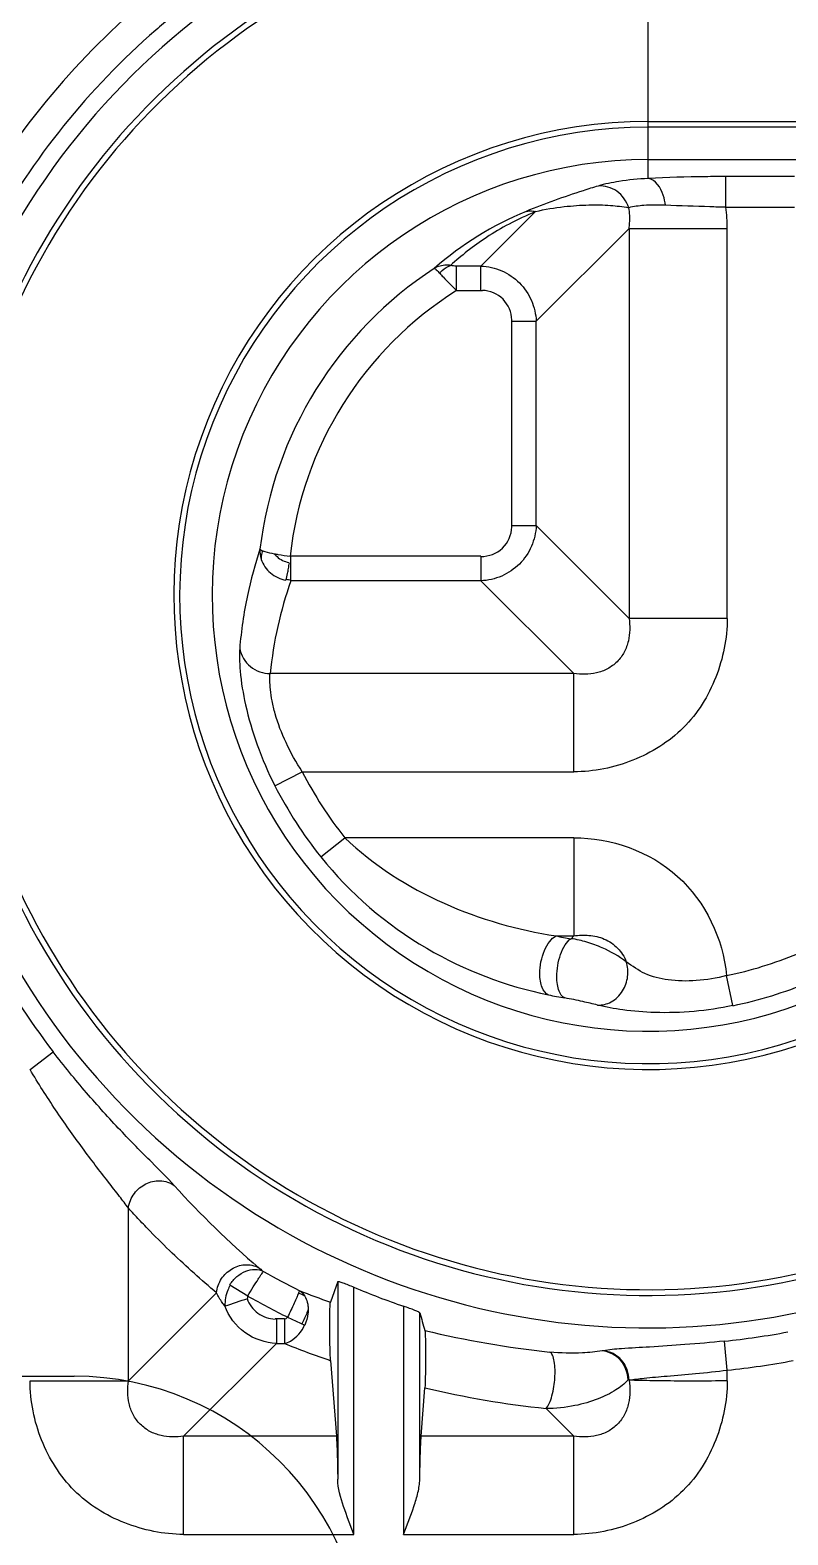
# Model space of a CAD drawing. Header units: millimetres. Extents: x 2432 to 4206, y 1282 to 1824.
# Drawn here: x 3788.92 to 3812.37, y 1556.97 to 1603.57 of the extents above; entities that cross this region are included whole.
import ezdxf

# ---------------------------------------------------------------- set-up
doc = ezdxf.new("R2010")
doc.units = ezdxf.units.MM
doc.linetypes.add('HIDDEN', pattern=[0.2, 0.1, -0.1])
doc.layers.add('21', color=7, linetype='Continuous')

msp = doc.modelspace()

# ---------------------------------------------------------------- linework, layer by layer
at = {"color": 6}
msp.add_line((3768.285, 1561.886), (3790.285, 1561.886), dxfattribs=at)
msp.add_arc((3790.285, 1552.886), 9, 0, 90, dxfattribs=at)
at = {"layer": '21', "color": 7, "linetype": 'Continuous'}
for p, q in [((3808.053, 1598.978), (3808.053, 1609.342)), ((3808.053, 1600.746), (3852.273, 1600.746)), ((3852.273, 1600.568), (3808.053, 1600.568)), ((3808.053, 1599.562), (3852.273, 1599.562)), ((3812.583, 1599.037), (3810.456, 1599.037)), ((3810.457, 1598.085), (3810.456, 1599.037)), ((3810.457, 1598.085), (3812.583, 1598.085)), ((3802.874, 1596.266), (3804.563, 1597.954)), ((3807.458, 1597.429), (3804.585, 1594.556)), ((3807.458, 1597.429), (3807.458, 1585.356)), ((3807.458, 1597.429), (3810.498, 1597.429)), ((3810.498, 1585.356), (3810.498, 1597.429)), ((3802.121, 1595.506), (3802.121, 1596.266)), ((3802.874, 1596.266), (3802.121, 1596.266)), ((3802.874, 1595.506), (3802.874, 1596.266)), ((3802.121, 1595.506), (3802.919, 1595.506)), ((3803.824, 1594.6), (3803.824, 1588.185)), ((3803.824, 1594.556), (3804.585, 1594.556)), ((3804.585, 1588.229), (3804.585, 1594.556)), ((3803.824, 1588.229), (3804.585, 1588.229)), ((3804.585, 1588.229), (3807.458, 1585.356)), ((3802.876, 1587.28), (3796.98, 1587.28)), ((3796.994, 1586.52), (3796.994, 1587.28)), ((3802.874, 1587.28), (3802.874, 1586.519)), ((3802.874, 1586.519), (3796.994, 1586.52)), ((3805.747, 1583.646), (3802.874, 1586.519)), ((3810.498, 1585.356), (3807.458, 1585.356)), ((3805.747, 1583.646), (3796.353, 1583.646)), ((3805.747, 1580.605), (3805.747, 1583.646)), ((3796.498, 1580.173), (3797.346, 1580.605)), ((3797.346, 1580.605), (3805.747, 1580.605)), ((3797.92, 1577.968), (3798.664, 1578.562)), ((3805.747, 1578.562), (3798.664, 1578.562)), ((3805.747, 1578.562), (3805.747, 1575.522)), ((3805.199, 1575.522), (3805.747, 1575.522)), ((3805.662, 1575.436), (3805.747, 1575.522)), ((3810.668, 1573.362), (3810.476, 1574.294)), ((3788.924, 1571.383), (3789.639, 1571.932)), ((3791.965, 1561.739), (3791.965, 1567.09)), ((3791.965, 1561.739), (3794.693, 1564.468)), ((3795.103, 1564.719), (3795.656, 1564.374)), ((3798.444, 1564.821), (3798.218, 1564.178)), ((3798.444, 1564.821), (3798.444, 1558.693)), ((3798.943, 1556.988), (3798.943, 1564.644)), ((3800.48, 1564.054), (3800.48, 1556.988)), ((3796.791, 1563.662), (3796.509, 1563.662)), ((3796.548, 1563.662), (3796.548, 1562.902)), ((3796.792, 1563.662), (3796.792, 1562.902)), ((3796.89, 1563.714), (3797.426, 1563.468)), ((3800.982, 1558.693), (3800.982, 1563.847)), ((3796.548, 1562.902), (3793.675, 1560.029)), ((3796.548, 1562.902), (3796.792, 1562.902)), ((3806.656, 1562.676), (3806.626, 1562.671)), ((3810.498, 1562.076), (3810.407, 1562.973)), ((3798.222, 1562.368), (3798.4, 1560.029)), ((3788.924, 1561.739), (3791.965, 1561.739)), ((3807.458, 1561.759), (3807.426, 1561.771)), ((3810.498, 1561.739), (3810.498, 1562.076)), ((3801.026, 1560.029), (3801.14, 1561.524)), ((3805.747, 1560.029), (3804.889, 1560.886)), ((3793.675, 1556.988), (3793.675, 1560.029)), ((3798.4, 1560.029), (3793.675, 1560.029)), ((3805.747, 1560.029), (3801.026, 1560.029)), ((3805.747, 1556.988), (3805.747, 1560.029)), ((3793.675, 1556.988), (3798.943, 1556.988)), ((3800.48, 1556.988), (3805.747, 1556.988))]:
    msp.add_line(p, q, dxfattribs=at)
for centre, radius, start, end in [((3835.188, 1549.886), 102.057, 14.96291, 151.82661), ((3835.188, 1549.886), 101.558, 14.96291, 151.63947), ((3835.188, 1549.886), 100.92, 15.05965, 151.44394), ((3835.188, 1549.886), 100.421, 15.05965, 151.60566), ((3841.218, 1549.886), 86.816, 91.13101, 151.13064), ((3841.218, 1549.886), 85.811, 91.12889, 269.34896), ((3841.218, 1549.886), 84.503, 92.75328, 175.97781), ((3841.218, 1549.886), 83.513, 92.75328, 175.96569), ((3808.053, 1586.066), 22.684, 90, 295), ((3808.053, 1586.066), 21.679, 90, 295), ((3808.053, 1586.066), 21.5, 90, 295), ((3808.053, 1586.066), 24.115, 131.0428, 151.3972), ((3808.053, 1586.066), 23.213, 131.0433, 151.397), ((3812.233, 1581.275), 29.571, 129.8153, 131.0566), ((3808.053, 1586.066), 14.68, 90, 295), ((3808.053, 1586.066), 14.501, 90, 295), ((3808.053, 1586.066), 13.496, 89.9994, 294.9996), ((3805.348, 1597.431), 5.151, 359.9778, 7.2976), ((3808.128, 1588.577), 10.142, 112.3303, 131.3177), ((3808.053, 1586.066), 12.101, 123.1721, 173.1948), ((3808.053, 1586.066), 11.149, 122.1442, 173.7447), ((3808.674, 1583.319), 13.311, 161.6914, 168.0877), ((3808.593, 1582.421), 12.302, 160.5364, 174.2845), ((3808.719, 1583.309), 13.357, 168.086, 175.2), ((3808.053, 1586.066), 12.019, 207.0234, 218.633), ((3808.053, 1586.066), 12.971, 207.023, 218.6329), ((3808.031, 1589.548), 14.31, 258.5848, 260.4686), ((3808.053, 1586.066), 23.213, 208.2645, 217.509), ((3808.053, 1586.066), 12.019, 281.6321, 292.6148), ((3808.053, 1586.066), 12.971, 281.6319, 292.6137), ((3808.079, 1588.857), 15.478, 258.4075, 260.2893), ((3814.22, 1586.586), 28.059, 222.0495, 229.5083), ((3808.053, 1586.066), 24.083, 240.3738, 243.3558), ((3808.083, 1591.897), 29.423, 248.4014, 250.4091), ((3808.053, 1586.066), 23.279, 246.9627, 251.0159), ((3751.161, 1697.133), 140.092, 288.21729, 288.51882), ((3808.053, 1586.066), 24.985, 240.2703, 243.4616), ((4057.711, 1637.789), 267.165, 196.06734, 196.18829), ((3808.057, 1591.766), 29.29, 256.3375, 264.0201), ((3808.053, 1586.066), 23.213, 275.8212, 280.7275), ((3807.989, 1590.727), 29.994, 248.0801, 250.9966), ((3808.053, 1586.066), 24.115, 275.8212, 280.7276), ((3808.067, 1590.916), 30.197, 256.7384, 263.9597)]:
    msp.add_arc(centre, radius, start, end, dxfattribs=at)
at = {"layer": '21', "color": 8, "linetype": 'HIDDEN'}
msp.add_arc((3841.218, 1549.886), 87.821, 218.45894, 155.70987, dxfattribs=at)
at = {"layer": '21', "color": 7, "linetype": 'Continuous'}
for points, knots in [([(3808.053, 1598.978), (3807.75, 1598.963), (3807.228, 1598.911), (3806.713, 1598.808), (3806.502, 1598.745)], [0, 0, 0, 0, 0.57981, 1, 1, 1, 1]), ([(3810.456, 1599.037), (3810.244, 1599.037), (3809.443, 1599.032), (3808.641, 1599.01), (3808.053, 1598.978)], [0, 0, 0, 0, 0.264634, 1, 1, 1, 1]), ([(3808.584, 1598.147), (3808.572, 1598.253), (3808.512, 1598.572), (3808.283, 1598.952), (3808.053, 1598.978)], [0, 0, 0, 0, 0.314254, 1, 1, 1, 1]), ([(3806.502, 1598.745), (3806.346, 1598.698), (3805.594, 1598.464), (3804.852, 1598.196), (3804.274, 1597.959)], [0, 0, 0, 0, 0.207419, 1, 1, 1, 1]), ([(3807.449, 1598.074), (3807.417, 1598.173), (3807.316, 1598.365), (3807.028, 1598.666), (3806.701, 1598.762), (3806.502, 1598.745)], [0, 0, 0, 0, 0.254033, 0.51613, 1, 1, 1, 1]), ([(3804.274, 1597.959), (3804.344, 1597.976), (3804.444, 1597.979), (3804.539, 1597.961), (3804.563, 1597.954)], [0, 0, 0, 0, 0.743307, 1, 1, 1, 1]), ([(3804.563, 1597.954), (3804.854, 1598.028), (3805.406, 1598.114), (3806.182, 1598.168), (3806.852, 1598.159), (3807.261, 1598.106), (3807.449, 1598.074)], [0, 0, 0, 0, 0.310109, 0.574544, 0.80314, 1, 1, 1, 1]), ([(3808.584, 1598.147), (3808.466, 1598.153), (3808.243, 1598.156), (3807.863, 1598.145), (3807.602, 1598.112), (3807.449, 1598.074)], [0, 0, 0, 0, 0.311352, 0.586289, 1, 1, 1, 1]), ([(3807.458, 1597.429), (3807.466, 1597.484), (3807.489, 1597.698), (3807.48, 1597.917), (3807.449, 1598.074)], [0, 0, 0, 0, 0.258214, 1, 1, 1, 1]), ([(3810.457, 1598.085), (3810.292, 1598.09), (3809.667, 1598.112), (3809.043, 1598.131), (3808.584, 1598.147)], [0, 0, 0, 0, 0.264332, 1, 1, 1, 1]), ([(3804.563, 1597.954), (3804.285, 1597.835), (3803.766, 1597.593), (3803.062, 1597.178), (3802.462, 1596.742), (3802.102, 1596.438), (3801.935, 1596.285)], [0, 0, 0, 0, 0.289516, 0.548452, 0.782768, 1, 1, 1, 1]), ([(3801.935, 1596.285), (3801.891, 1596.291), (3801.719, 1596.303), (3801.541, 1596.259), (3801.432, 1596.195)], [0, 0, 0, 0, 0.260572, 1, 1, 1, 1]), ([(3801.432, 1596.195), (3801.441, 1596.194), (3801.464, 1596.181), (3801.521, 1596.132), (3801.566, 1596.081), (3801.6, 1596.043)], [0, 0, 0, 0, 0.121209, 0.327759, 1, 1, 1, 1]), ([(3801.6, 1596.043), (3801.623, 1596.072), (3801.718, 1596.174), (3801.838, 1596.255), (3801.935, 1596.285)], [0, 0, 0, 0, 0.271388, 1, 1, 1, 1]), ([(3802.121, 1596.266), (3802.088, 1596.266), (3802.026, 1596.268), (3801.963, 1596.275), (3801.935, 1596.285)], [0, 0, 0, 0, 0.526833, 1, 1, 1, 1]), ([(3802.874, 1596.266), (3803.094, 1596.257), (3803.534, 1596.156), (3804.095, 1595.776), (3804.474, 1595.216), (3804.575, 1594.775), (3804.585, 1594.556)], [0, 0, 0, 0, 0.249494, 0.500013, 0.750522, 1, 1, 1, 1]), ([(3801.6, 1596.043), (3801.634, 1596.004), (3801.801, 1595.819), (3801.977, 1595.642), (3802.121, 1595.506)], [0, 0, 0, 0, 0.205753, 1, 1, 1, 1]), ([(3803.832, 1594.6), (3803.821, 1594.832), (3803.63, 1595.311), (3803.151, 1595.503), (3802.919, 1595.513)], [0, 0, 0, 0, 0.500015, 1, 1, 1, 1]), ([(3804.585, 1588.229), (3804.575, 1588.01), (3804.474, 1587.569), (3804.095, 1587.009), (3803.534, 1586.63), (3803.094, 1586.528), (3802.874, 1586.519)], [0, 0, 0, 0, 0.249494, 0.500013, 0.750522, 1, 1, 1, 1]), ([(3802.876, 1587.271), (3803.114, 1587.271), (3803.617, 1587.452), (3803.821, 1587.946), (3803.832, 1588.184)], [0, 0, 0, 0, 0.500477, 1, 1, 1, 1]), ([(3796.037, 1587.5), (3796.042, 1587.489), (3796.072, 1587.469), (3796.101, 1587.456), (3796.121, 1587.448)], [0, 0, 0, 0, 0.364874, 1, 1, 1, 1]), ([(3796.121, 1587.448), (3796.112, 1587.426), (3796.082, 1587.341), (3796.07, 1587.249), (3796.075, 1587.183)], [0, 0, 0, 0, 0.26887, 1, 1, 1, 1]), ([(3796.121, 1587.448), (3796.143, 1587.44), (3796.26, 1587.401), (3796.382, 1587.375), (3796.48, 1587.356)], [0, 0, 0, 0, 0.188603, 1, 1, 1, 1]), ([(3796.48, 1587.356), (3796.518, 1587.349), (3796.681, 1587.319), (3796.844, 1587.296), (3796.97, 1587.281)], [0, 0, 0, 0, 0.233394, 1, 1, 1, 1]), ([(3796.48, 1587.356), (3796.505, 1587.324), (3796.627, 1587.195), (3796.796, 1587.114), (3796.929, 1587.084)], [0, 0, 0, 0, 0.230923, 1, 1, 1, 1]), ([(3796.075, 1587.183), (3796.127, 1587.022), (3796.337, 1586.72), (3796.668, 1586.568), (3796.842, 1586.536)], [0, 0, 0, 0, 0.489033, 1, 1, 1, 1]), ([(3796.842, 1586.536), (3796.865, 1586.604), (3796.883, 1586.699), (3796.907, 1586.821), (3796.92, 1586.903), (3796.932, 1586.99), (3796.948, 1587.049), (3796.949, 1587.08)], [0, 0, 0, 0, 0.387291, 0.524228, 0.67338, 0.832822, 1, 1, 1, 1]), ([(3810.498, 1585.356), (3810.498, 1584.737), (3810.304, 1583.798), (3809.748, 1582.682), (3809.163, 1581.943), (3808.422, 1581.361), (3807.31, 1580.795), (3806.368, 1580.605), (3805.747, 1580.605)], [0, 0, 0, 0, 0.249205, 0.374579, 0.49971, 0.62513, 0.750417, 1, 1, 1, 1]), ([(3807.458, 1585.356), (3807.491, 1585.125), (3807.489, 1584.759), (3807.324, 1584.303), (3807.101, 1584.001), (3806.799, 1583.778), (3806.343, 1583.614), (3805.978, 1583.613), (3805.747, 1583.646)], [0, 0, 0, 0, 0.243663, 0.370981, 0.500265, 0.629966, 0.756742, 1, 1, 1, 1]), ([(3795.409, 1584.426), (3795.401, 1584.327), (3795.398, 1584.092), (3795.433, 1583.506), (3795.583, 1582.599), (3795.933, 1581.403), (3796.288, 1580.584), (3796.498, 1580.173)], [0, 0, 0, 0, 0.067588, 0.158547, 0.397551, 0.687699, 1, 1, 1, 1]), ([(3795.409, 1584.426), (3795.443, 1584.211), (3795.69, 1583.798), (3796.137, 1583.648), (3796.353, 1583.646)], [0, 0, 0, 0, 0.502333, 1, 1, 1, 1]), ([(3797.346, 1580.605), (3797.158, 1580.894), (3796.833, 1581.474), (3796.543, 1582.224), (3796.41, 1582.782), (3796.359, 1583.129), (3796.338, 1583.411), (3796.343, 1583.577), (3796.353, 1583.646)], [0, 0, 0, 0, 0.318268, 0.61197, 0.738914, 0.847741, 0.935444, 1, 1, 1, 1]), ([(3798.664, 1578.562), (3799.547, 1577.71), (3801.646, 1576.375), (3804.01, 1575.706), (3805.199, 1575.522)], [0, 0, 0, 0, 0.504919, 1, 1, 1, 1]), ([(3805.747, 1578.562), (3806.891, 1578.562), (3809.291, 1577.737), (3810.369, 1575.431), (3810.476, 1574.294)], [0, 0, 0, 0, 0.500397, 1, 1, 1, 1]), ([(3797.92, 1577.968), (3798.822, 1576.84), (3800.993, 1574.976), (3803.651, 1573.966), (3804.969, 1573.695)], [0, 0, 0, 0, 0.517676, 1, 1, 1, 1]), ([(3804.696, 1574.355), (3804.696, 1574.598), (3804.769, 1574.956), (3804.98, 1575.341), (3805.123, 1575.482), (3805.199, 1575.522)], [0, 0, 0, 0, 0.556554, 0.804392, 1, 1, 1, 1]), ([(3805.224, 1574.257), (3805.224, 1574.49), (3805.282, 1574.837), (3805.458, 1575.23), (3805.588, 1575.39), (3805.662, 1575.436)], [0, 0, 0, 0, 0.539742, 0.797879, 1, 1, 1, 1]), ([(3807.374, 1574.72), (3807.144, 1574.893), (3806.744, 1575.121), (3806.158, 1575.337), (3805.828, 1575.414), (3805.662, 1575.436)], [0, 0, 0, 0, 0.460419, 0.730243, 1, 1, 1, 1]), ([(3805.747, 1575.522), (3805.902, 1575.545), (3806.224, 1575.559), (3806.707, 1575.452), (3807.131, 1575.168), (3807.313, 1574.875), (3807.374, 1574.72)], [0, 0, 0, 0, 0.240414, 0.488794, 0.744603, 1, 1, 1, 1]), ([(3806.485, 1573.382), (3806.628, 1573.371), (3806.946, 1573.449), (3807.286, 1573.795), (3807.447, 1574.254), (3807.421, 1574.575), (3807.374, 1574.72)], [0, 0, 0, 0, 0.232662, 0.497857, 0.752158, 1, 1, 1, 1]), ([(3810.476, 1574.294), (3810.169, 1574.211), (3809.565, 1574.111), (3808.707, 1574.125), (3807.95, 1574.308), (3807.555, 1574.583), (3807.373, 1574.72)], [0, 0, 0, 0, 0.29368, 0.561545, 0.789828, 1, 1, 1, 1]), ([(3804.969, 1573.695), (3804.875, 1573.733), (3804.766, 1573.891), (3804.707, 1574.129), (3804.696, 1574.277), (3804.696, 1574.355)], [0, 0, 0, 0, 0.407856, 0.683672, 1, 1, 1, 1]), ([(3805.468, 1573.601), (3805.383, 1573.634), (3805.286, 1573.794), (3805.234, 1574.025), (3805.224, 1574.177), (3805.224, 1574.257)], [0, 0, 0, 0, 0.37969, 0.667746, 1, 1, 1, 1]), ([(3806.485, 1573.382), (3806.334, 1573.419), (3805.996, 1573.497), (3805.657, 1573.569), (3805.468, 1573.601)], [0, 0, 0, 0, 0.449098, 1, 1, 1, 1]), ([(3810.668, 1573.362), (3809.878, 1573.2), (3808.731, 1573.092), (3807.331, 1573.209), (3806.742, 1573.317), (3806.485, 1573.382)], [0, 0, 0, 0, 0.574374, 0.810942, 1, 1, 1, 1]), ([(3793.384, 1567.794), (3793.159, 1568.04), (3792.595, 1568.6), (3791.671, 1569.54), (3790.643, 1570.672), (3789.969, 1571.5), (3789.639, 1571.932)], [0, 0, 0, 0, 0.179033, 0.426883, 0.708061, 1, 1, 1, 1]), ([(3791.965, 1567.09), (3791.878, 1567.214), (3791.671, 1567.484), (3791.188, 1568.098), (3790.514, 1568.981), (3789.697, 1570.137), (3789.174, 1570.958), (3788.924, 1571.383)], [0, 0, 0, 0, 0.086152, 0.193677, 0.445324, 0.719232, 1, 1, 1, 1]), ([(3791.964, 1567.09), (3791.983, 1567.254), (3792.114, 1567.565), (3792.428, 1567.824), (3792.717, 1567.928), (3793.022, 1567.962), (3793.26, 1567.885), (3793.384, 1567.794)], [0, 0, 0, 0, 0.264515, 0.511508, 0.628772, 0.752803, 1, 1, 1, 1]), ([(3794.693, 1564.468), (3794.223, 1564.864), (3793.528, 1565.489), (3792.747, 1566.261), (3792.3, 1566.729), (3792.074, 1566.967), (3791.965, 1567.09)], [0, 0, 0, 0, 0.487191, 0.740094, 0.869187, 1, 1, 1, 1]), ([(3794.693, 1564.468), (3794.707, 1564.623), (3794.814, 1564.917), (3795.14, 1565.232), (3795.565, 1565.377), (3795.869, 1565.317), (3796, 1565.247)], [0, 0, 0, 0, 0.264884, 0.50573, 0.748753, 1, 1, 1, 1]), ([(3795.103, 1564.719), (3795.164, 1564.812), (3795.308, 1564.979), (3795.58, 1565.15), (3795.875, 1565.213), (3796.066, 1565.171), (3796.147, 1565.131)], [0, 0, 0, 0, 0.274576, 0.535929, 0.776889, 1, 1, 1, 1]), ([(3795.656, 1564.374), (3795.714, 1564.467), (3795.823, 1564.64), (3795.952, 1564.846), (3796.039, 1564.982), (3796.087, 1565.054), (3796.122, 1565.101), (3796.139, 1565.126), (3796.147, 1565.131)], [0, 0, 0, 0, 0.364625, 0.680027, 0.804703, 0.901463, 0.967255, 1, 1, 1, 1]), ([(3796, 1565.248), (3796.011, 1565.239), (3796.059, 1565.199), (3796.108, 1565.16), (3796.147, 1565.131)], [0, 0, 0, 0, 0.223782, 1, 1, 1, 1]), ([(3794.949, 1564.062), (3794.922, 1564.095), (3794.826, 1564.223), (3794.743, 1564.362), (3794.693, 1564.468)], [0, 0, 0, 0, 0.270933, 1, 1, 1, 1]), ([(3795.12, 1564.708), (3795.089, 1564.659), (3794.987, 1564.46), (3794.944, 1564.229), (3794.956, 1564.063)], [0, 0, 0, 0, 0.25791, 1, 1, 1, 1]), ([(3797.23, 1564.457), (3797.211, 1564.414), (3797.171, 1564.31), (3797.059, 1564.061), (3796.961, 1563.858), (3796.89, 1563.714)], [0, 0, 0, 0, 0.171798, 0.408741, 1, 1, 1, 1]), ([(3797.253, 1564.54), (3797.254, 1564.531), (3797.245, 1564.502), (3797.236, 1564.475), (3797.23, 1564.457)], [0, 0, 0, 0, 0.336648, 1, 1, 1, 1]), ([(3797.253, 1564.54), (3797.268, 1564.531), (3797.333, 1564.483), (3797.388, 1564.421), (3797.423, 1564.369)], [0, 0, 0, 0, 0.223651, 1, 1, 1, 1]), ([(3798.444, 1564.821), (3798.445, 1564.825), (3798.466, 1564.823), (3798.493, 1564.817), (3798.544, 1564.801), (3798.634, 1564.769), (3798.77, 1564.716), (3798.883, 1564.669), (3798.943, 1564.644)], [0, 0, 0, 0, 0.024458, 0.085407, 0.181933, 0.309528, 0.63217, 1, 1, 1, 1]), ([(3796.548, 1562.902), (3796.205, 1562.915), (3795.509, 1563.15), (3795.067, 1563.738), (3794.949, 1564.062)], [0, 0, 0, 0, 0.499462, 1, 1, 1, 1]), ([(3795.641, 1564.291), (3795.701, 1564.113), (3795.936, 1563.784), (3796.32, 1563.662), (3796.508, 1563.655)], [0, 0, 0, 0, 0.498148, 1, 1, 1, 1]), ([(3795.663, 1564.37), (3795.653, 1564.354), (3795.648, 1564.327), (3795.654, 1564.302), (3795.656, 1564.296)], [0, 0, 0, 0, 0.729354, 1, 1, 1, 1]), ([(3797.423, 1564.369), (3797.46, 1564.311), (3797.498, 1564.208), (3797.525, 1564.065), (3797.532, 1563.988), (3797.53, 1563.949)], [0, 0, 0, 0, 0.473755, 0.731913, 1, 1, 1, 1]), ([(3798.222, 1562.368), (3798.213, 1562.483), (3798.203, 1562.791), (3798.194, 1563.217), (3798.195, 1563.625), (3798.197, 1563.898), (3798.208, 1564.074), (3798.21, 1564.156), (3798.218, 1564.178)], [0, 0, 0, 0, 0.191025, 0.510132, 0.705477, 0.867574, 0.962016, 1, 1, 1, 1]), ([(3800.982, 1563.847), (3800.981, 1563.852), (3800.963, 1563.863), (3800.934, 1563.88), (3800.885, 1563.902), (3800.795, 1563.94), (3800.658, 1563.991), (3800.542, 1564.032), (3800.48, 1564.054)], [0, 0, 0, 0, 0.032132, 0.098505, 0.196809, 0.323035, 0.639024, 1, 1, 1, 1]), ([(3796.791, 1563.662), (3796.811, 1563.662), (3796.85, 1563.668), (3796.881, 1563.697), (3796.889, 1563.714)], [0, 0, 0, 0, 0.50228, 1, 1, 1, 1]), ([(3797.53, 1563.95), (3797.517, 1563.917), (3797.458, 1563.768), (3797.392, 1563.622), (3797.337, 1563.509)], [0, 0, 0, 0, 0.21797, 1, 1, 1, 1]), ([(3797.53, 1563.949), (3797.53, 1563.909), (3797.519, 1563.745), (3797.473, 1563.584), (3797.426, 1563.468)], [0, 0, 0, 0, 0.242429, 1, 1, 1, 1]), ([(3796.792, 1562.9), (3796.858, 1562.917), (3797.126, 1563.028), (3797.331, 1563.27), (3797.416, 1563.473)], [0, 0, 0, 0, 0.235962, 1, 1, 1, 1]), ([(3801.139, 1563.305), (3801.146, 1563.281), (3801.148, 1563.197), (3801.157, 1563.026), (3801.16, 1562.772), (3801.162, 1562.38), (3801.156, 1561.958), (3801.149, 1561.642), (3801.14, 1561.524)], [0, 0, 0, 0, 0.042414, 0.139581, 0.288844, 0.469033, 0.800193, 1, 1, 1, 1]), ([(3804.889, 1560.886), (3804.932, 1560.929), (3805.005, 1561.061), (3805.081, 1561.291), (3805.136, 1561.558), (3805.175, 1561.913), (3805.171, 1562.249), (3805.11, 1562.518), (3805.044, 1562.62), (3805.006, 1562.636)], [0, 0, 0, 0, 0.099015, 0.23902, 0.395559, 0.542676, 0.822143, 0.932593, 1, 1, 1, 1]), ([(3806.626, 1562.671), (3806.425, 1562.636), (3805.885, 1562.589), (3805.341, 1562.601), (3805.006, 1562.636)], [0, 0, 0, 0, 0.376193, 1, 1, 1, 1]), ([(3807.426, 1561.771), (3807.422, 1561.989), (3807.26, 1562.432), (3806.836, 1562.652), (3806.626, 1562.671)], [0, 0, 0, 0, 0.50869, 1, 1, 1, 1]), ([(3810.407, 1562.973), (3810.001, 1562.931), (3809.231, 1562.863), (3808.169, 1562.794), (3807.324, 1562.745), (3806.844, 1562.708), (3806.656, 1562.676)], [0, 0, 0, 0, 0.325165, 0.616406, 0.848293, 1, 1, 1, 1]), ([(3807.458, 1561.759), (3807.458, 1561.981), (3807.33, 1562.328), (3806.978, 1562.603), (3806.763, 1562.667), (3806.656, 1562.676)], [0, 0, 0, 0, 0.504557, 0.754937, 1, 1, 1, 1]), ([(3793.675, 1556.988), (3793.056, 1556.988), (3792.116, 1557.182), (3791.001, 1557.738), (3790.261, 1558.323), (3789.679, 1559.064), (3789.113, 1560.176), (3788.924, 1561.119), (3788.924, 1561.739)], [0, 0, 0, 0, 0.249205, 0.37458, 0.499711, 0.62513, 0.750417, 1, 1, 1, 1]), ([(3793.675, 1560.029), (3793.444, 1559.996), (3793.077, 1559.997), (3792.622, 1560.162), (3792.32, 1560.385), (3792.097, 1560.688), (3791.933, 1561.143), (3791.931, 1561.508), (3791.965, 1561.739)], [0, 0, 0, 0, 0.243663, 0.370981, 0.500265, 0.629964, 0.756741, 1, 1, 1, 1]), ([(3807.426, 1561.771), (3807.316, 1561.65), (3807.023, 1561.423), (3806.466, 1561.151), (3805.74, 1560.942), (3805.189, 1560.883), (3804.889, 1560.886)], [0, 0, 0, 0, 0.177828, 0.400284, 0.673167, 1, 1, 1, 1]), ([(3807.458, 1561.759), (3807.493, 1561.526), (3807.496, 1561.156), (3807.336, 1560.694), (3807.114, 1560.385), (3806.809, 1560.16), (3806.349, 1559.996), (3805.98, 1559.995), (3805.747, 1560.029)], [0, 0, 0, 0, 0.243878, 0.371107, 0.500384, 0.630284, 0.75688, 1, 1, 1, 1]), ([(3810.498, 1561.739), (3810.498, 1561.12), (3810.304, 1560.18), (3809.748, 1559.065), (3809.163, 1558.325), (3808.422, 1557.743), (3807.31, 1557.177), (3806.368, 1556.988), (3805.747, 1556.988)], [0, 0, 0, 0, 0.249205, 0.374579, 0.49971, 0.62513, 0.750417, 1, 1, 1, 1]), ([(3807.457, 1561.76), (3807.61, 1561.794), (3808.003, 1561.836), (3808.691, 1561.897), (3809.552, 1561.963), (3810.172, 1562.036), (3810.498, 1562.076)], [0, 0, 0, 0, 0.153392, 0.386785, 0.677912, 1, 1, 1, 1]), ([(3810.498, 1561.739), (3810.171, 1561.738), (3809.548, 1561.738), (3808.689, 1561.736), (3808.003, 1561.748), (3807.612, 1561.76), (3807.457, 1561.76)], [0, 0, 0, 0, 0.322849, 0.614324, 0.847575, 1, 1, 1, 1]), ([(3798.4, 1560.029), (3798.413, 1559.854), (3798.43, 1559.409), (3798.44, 1558.964), (3798.444, 1558.693)], [0, 0, 0, 0, 0.392179, 1, 1, 1, 1]), ([(3800.982, 1558.693), (3800.987, 1558.964), (3800.997, 1559.409), (3801.013, 1559.854), (3801.026, 1560.029)], [0, 0, 0, 0, 0.607821, 1, 1, 1, 1]), ([(3798.946, 1556.988), (3798.832, 1557.275), (3798.621, 1557.826), (3798.449, 1558.408), (3798.444, 1558.693)], [0, 0, 0, 0, 0.520114, 1, 1, 1, 1]), ([(3800.48, 1556.988), (3800.594, 1557.275), (3800.759, 1557.701), (3800.934, 1558.27), (3800.98, 1558.555), (3800.982, 1558.693)], [0, 0, 0, 0, 0.51943, 0.76751, 1, 1, 1, 1])]:
    msp.add_open_spline(points, degree=3, knots=knots, dxfattribs=at)
for points in [[(3796.037, 1587.5), (3796.029, 1587.394), (3796.042, 1587.284), (3796.075, 1587.183)], [(3796.848, 1586.569), (3796.896, 1586.559), (3796.945, 1586.554), (3796.994, 1586.552)], [(3797.423, 1564.369), (3797.363, 1564.408), (3797.297, 1564.437), (3797.23, 1564.457)]]:
    msp.add_open_spline(points, degree=3, dxfattribs=at)

doc.saveas('drawing.dxf')
